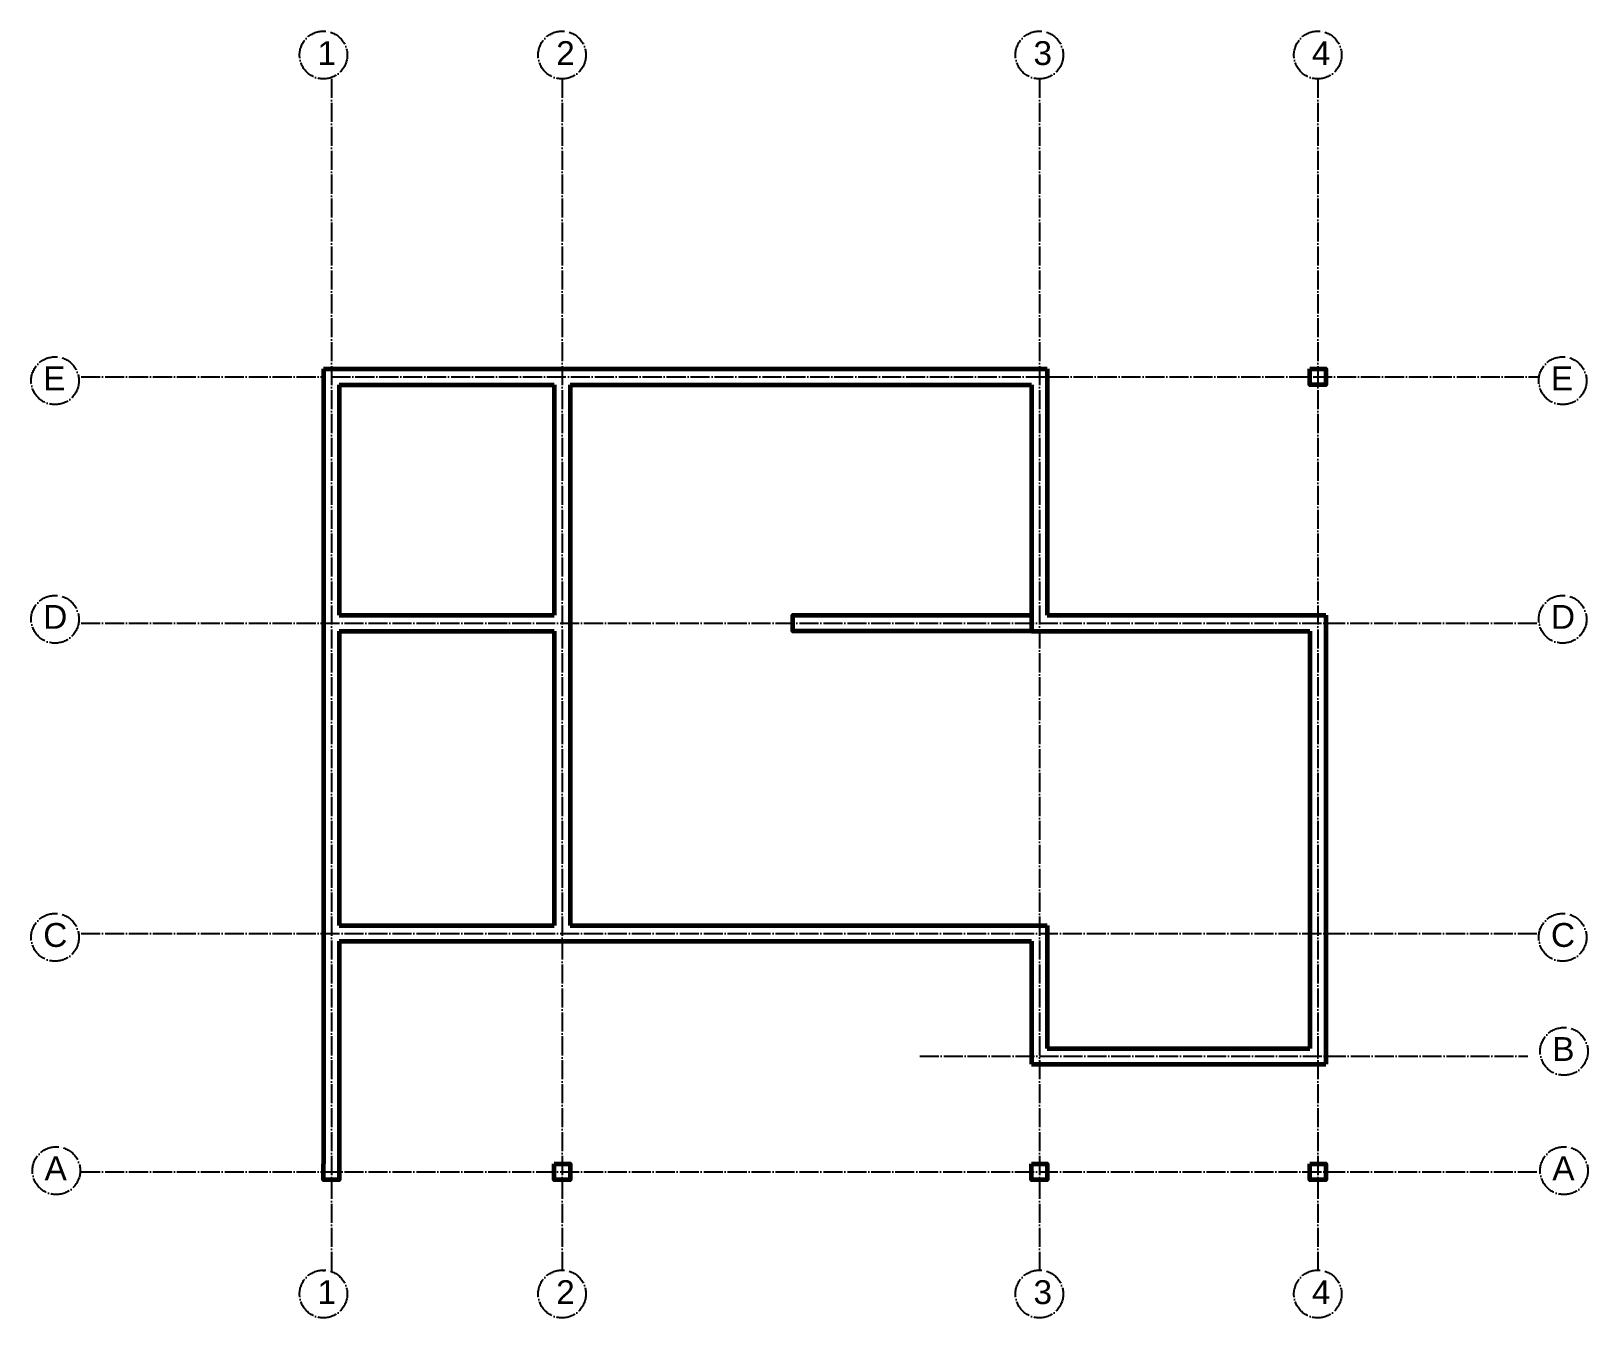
# Model space of a CAD drawing. Header units: centimetres. Extents: x 873 to 2829, y 2169 to 3787.
import ezdxf

# ---------------------------------------------------------------- set-up
doc = ezdxf.new("R2010")
doc.units = ezdxf.units.CM
doc.linetypes.add('ACAD_ISO04W100', pattern=[30, 24, -3, 0, -3])
doc.layers.add('eje', color=10, linetype='ACAD_ISO04W100')
doc.layers.add('muros', color=4, linetype='Continuous', lineweight=60)
doc.styles.get("Standard").update_dxf_attribs({"font": 'arial.ttf'})

msp = doc.modelspace()

# ---------------------------------------------------------------- linework, layer by layer
at = {"layer": 'eje'}
for p, q in [((1250, 3727.2), (1250, 2227.2)), ((1250, 3727.2), (1250, 2227.2)), ((1540, 3727.2), (1540, 2227.2)), ((2140, 3727.2), (2140, 2227.2)), ((2490, 3727.2), (2490, 2227.2)), ((935.4, 3352.6), (1240, 3352.6)), ((1250, 3352.6), (2768.6, 3352.6)), ((2480, 3362.6), (2480, 3342.6)), ((2480, 3362.6), (2500, 3362.6)), ((2500, 3362.6), (2500, 3342.6)), ((2480, 3342.6), (2500, 3342.6)), ((2768.3, 3342.6), (2768.6, 3342.6)), ((935.4, 3042.6), (2768.6, 3042.6)), ((2768.3, 3052.6), (2768.6, 3052.6)), ((935.4, 2652.6), (2768.6, 2652.6)), ((2768.3, 2642.6), (2768.6, 2642.6)), ((1989.6, 2498), (2753.9, 2498)), ((935.4, 2352.6), (2768.6, 2352.6)), ((1530, 2362.6), (1550, 2362.6)), ((1240, 2342.6), (1260, 2342.6)), ((1530, 2342.6), (1550, 2342.6)), ((1240, 2229.1), (1240, 2227.2)), ((1530, 2227.3), (1530, 2227.2)), ((1550, 2227.3), (1550, 2227.2)), ((2130, 2227.3), (2130, 2227.2)), ((2150, 2227.3), (2150, 2227.2)), ((2480, 2227.3), (2480, 2227.2)), ((2500, 2227.3), (2500, 2227.2))]:
    msp.add_line(p, q, dxfattribs=at)
for centre in [(1240, 3757.2), (1540, 3757.2), (2140, 3757.2), (2490, 3757.2), (902.6, 3347.6), (2797.8, 3347.6), (902.6, 3047.6), (2797.8, 3047.6), (902.6, 2647.6), (2797.8, 2647.6), (2799.5, 2504.2), (904.2, 2354.2), (2799.5, 2354.2), (1240, 2199.1), (1540, 2199.1), (2140, 2199.1), (2490, 2199.1)]:
    msp.add_circle(centre, 30, dxfattribs=at)
at = {"layer": 'muros'}
for p, q in [((1240, 3362.6), (1240, 3012)), ((1240, 3362.6), (2150, 3362.6)), ((2150, 3362.6), (2150, 3052.6)), ((1260, 3342.6), (1260, 3052.6)), ((1260, 3342.6), (1530, 3342.6)), ((1530, 3342.6), (1530, 3052.6)), ((1550, 3342.6), (1550, 2662.6)), ((1550, 3342.6), (2130, 3342.6)), ((2130, 3342.6), (2130, 3032.6)), ((1260, 3052.6), (1530, 3052.6)), ((2150, 3052.6), (2500, 3052.6)), ((2500, 3052.6), (2500, 2642.6)), ((1240, 3032.3), (1240, 2642.3)), ((1260, 3032.6), (1260, 2662.6)), ((1260, 3032.6), (1530, 3032.6)), ((1530, 3032.6), (1530, 2662.6)), ((2130, 3032.6), (2480, 3032.6)), ((2480, 3032.6), (2480, 2662.6)), ((1260, 2662.6), (1530, 2662.6)), ((1550, 2662.6), (2150, 2662.6)), ((2150, 2662.6), (2150, 2508)), ((2480, 2662.6), (2480, 2508)), ((1240, 2642.6), (1240, 2362.6)), ((1260, 2642.6), (1260, 2362.6)), ((1260, 2642.6), (1550, 2642.6)), ((1550, 2642.6), (2130, 2642.6)), ((2130, 2642.6), (2130, 2488)), ((2500, 2642.6), (2500, 2488)), ((2150, 2508), (2480, 2508)), ((2130, 2488), (2500, 2488))]:
    msp.add_line(p, q, dxfattribs=at)
for points in [[(2480, 3362.6), (2500, 3362.6), (2500, 3342.6), (2480, 3342.6)], [(2130, 3032.6), (1830, 3032.6), (1830, 3052.6), (2130, 3052.6)], [(1530, 2362.6), (1550, 2362.6), (1550, 2342.6), (1530, 2342.6)], [(2130, 2362.6), (2150, 2362.6), (2150, 2342.6), (2130, 2342.6)], [(2480, 2362.6), (2500, 2362.6), (2500, 2342.6), (2480, 2342.6)]]:
    msp.add_lwpolyline(points, close=True, dxfattribs=at)
msp.add_lwpolyline([(1260, 2362.6), (1260, 2362.6), (1260, 2342.6), (1240, 2342.6), (1240, 2362.6)], dxfattribs=at)

# ---------------------------------------------------------------- texts
at = {"layer": 'eje', "char_height": 30, "attachment_point": 1}
for s, width, insert in [('1', 23.902, (1232.6, 3774.6)), ('2', 23.902, (1532.6, 3774.6)), ('3', 23.902, (2132.6, 3774.6)), ('4', 23.902, (2482.6, 3774.6)), ('E', 23.902, (887.8, 3365.6)), ('E', 23.902, (2783.1, 3365.6)), ('D', 30, (887.8, 3065.6)), ('D', 30, (2783.1, 3065.6)), ('C', 23.902, (887.8, 2665.6)), ('C', 23.902, (2783.1, 2665.6)), ('B', 23.902, (2784.8, 2522.2)), ('A', 23.902, (889.5, 2372.2)), ('A', 23.902, (2784.8, 2372.2)), ('1', 23.902, (1232.6, 2216.4)), ('2', 23.902, (1532.6, 2216.4)), ('3', 23.902, (2132.6, 2216.4)), ('4', 23.902, (2482.6, 2216.4))]:
    msp.add_mtext_dynamic_manual_height_columns(s, width=width, gutter_width=12.5, heights=[0], dxfattribs=dict(at, insert=insert))

doc.saveas('drawing.dxf')
